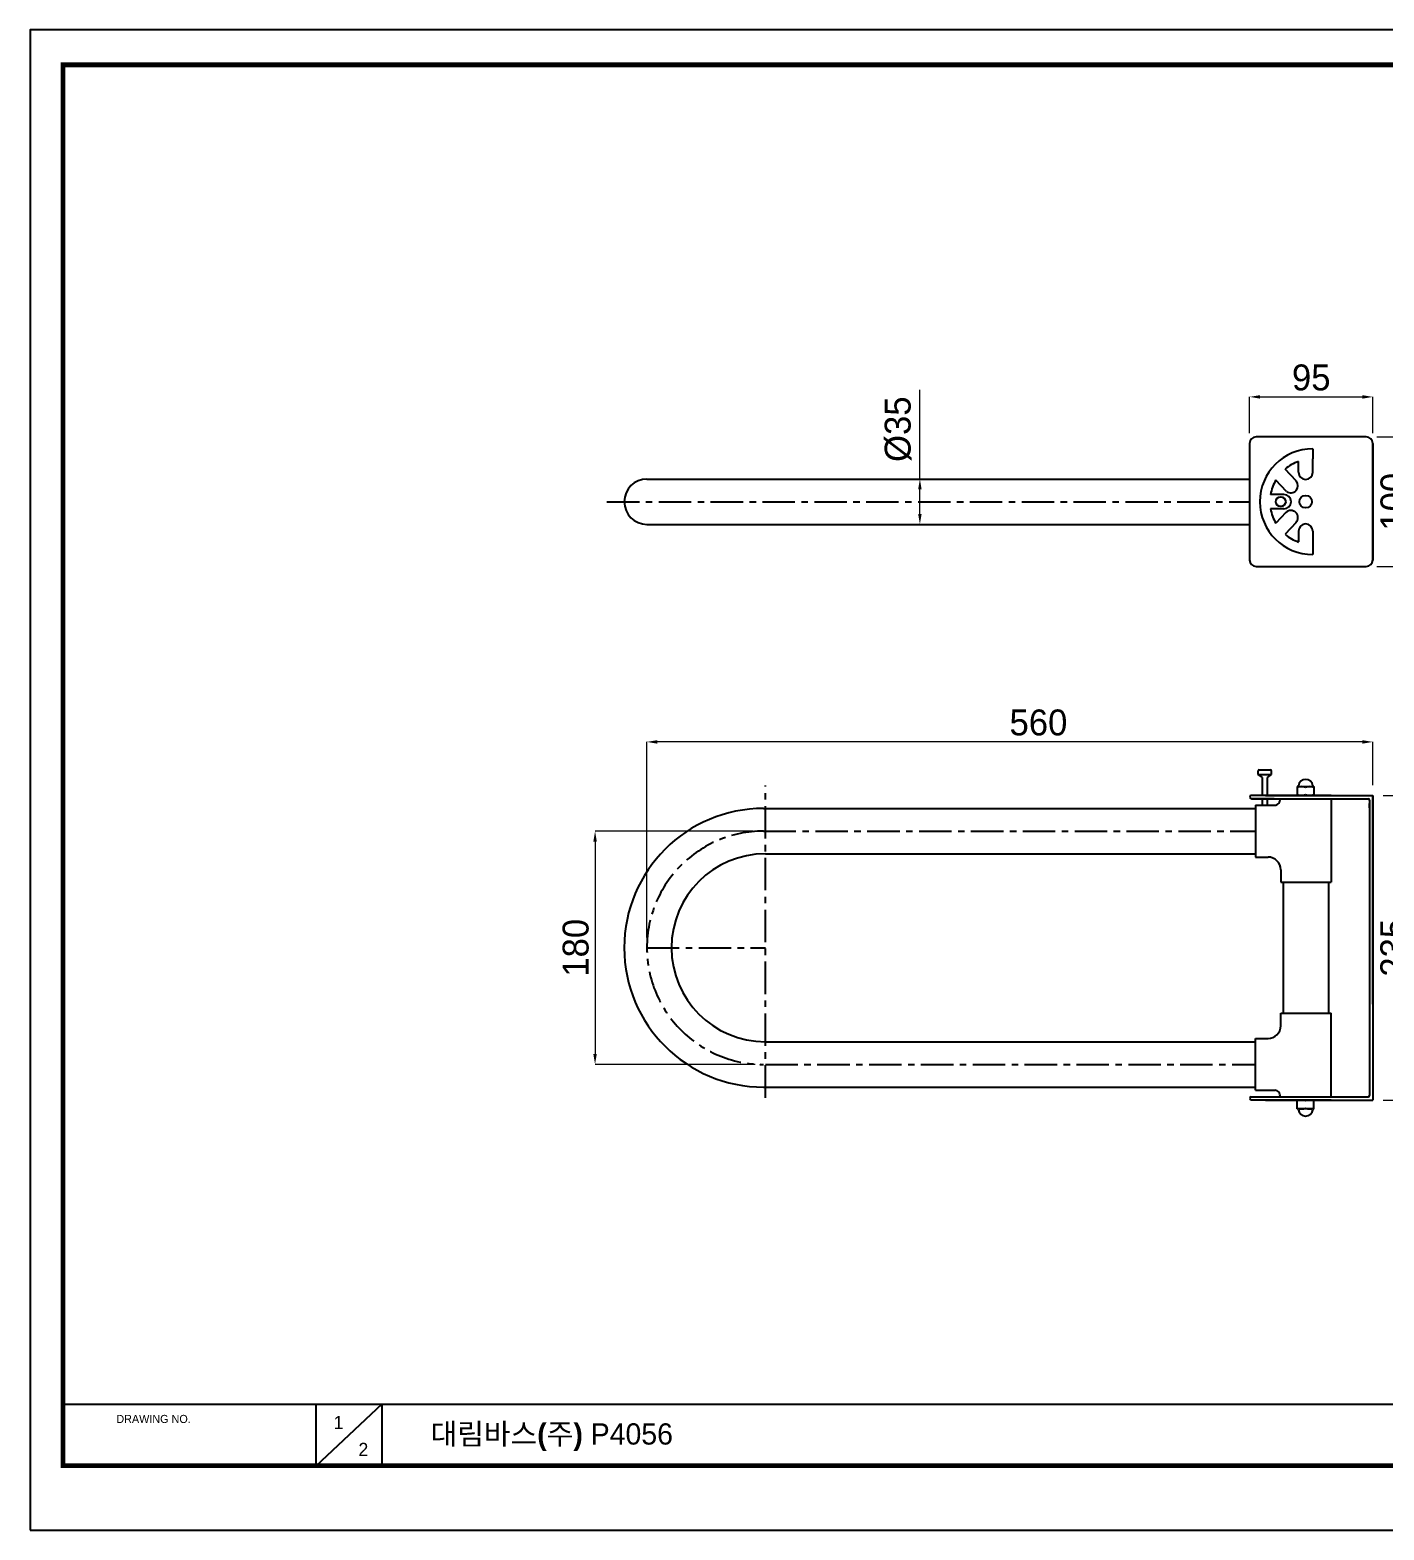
# Model space of a CAD drawing. Extents: x 0 to 790, y 0 to 579.
# Drawn here: x 0 to 522, y 0 to 579 of the extents above; entities that cross this region are included whole.
import ezdxf

# ---------------------------------------------------------------- set-up
doc = ezdxf.new("R2010")
doc.units = 0
doc.header["$LTSCALE"] = 10
doc.header["$MEASUREMENT"] = 0
doc.header["$PDMODE"] = 3
doc.header["$PDSIZE"] = -10
doc.linetypes.add('CENTER', pattern=[2, 1.25, -0.25, 0.25, -0.25])
doc.layers.get('0').update_dxf_attribs({"linetype": 'CONTINUOUS'})
doc.layers.get('DEFPOINTS').update_dxf_attribs({"linetype": 'CONTINUOUS'})
doc.styles.add('Daelim Dimension', font='')
doc.styles.get('Daelim Dimension').set_extended_font_data('나눔고딕')
doc.dimstyles.new('DEFAULT', dxfattribs={"dimscale": 2, "dimtxt": 2, "dimasz": 2, "dimexe": 0, "dimexo": 2, "dimgap": 1, "dimtad": 1, "dimdec": 0, "dimzin": 9, "dimdsep": 46, "dimtxsty": 'Daelim Dimension', "dimcen": 0.5, "dimclrd": 5, "dimclre": 5, "dimclrt": 256, "dimadec": 1, "dimazin": 0, "dimtfac": 1, "dimtdec": 0, "dimtix": 1, "dimtmove": 0, "dimatfit": 3, "dimfxl": 1, "dimtolj": 1, "dimtzin": 1, "dimlwd": 9, "dimlwe": 9, "dimarcsym": 0})

# ---------------------------------------------------------------- blocks, each defined once
blk = doc.blocks.new('*D3')
at = {"color": 5, "lineweight": 9, "transparency": 16777216}
for p, q in [((343.26, 405.51), (343.26, 439.97)), ((350.21, 405.51), (343.26, 405.51)), ((343.26, 392.01), (343.26, 401.51)), ((350.21, 388.01), (343.26, 388.01))]:
    blk.add_line(p, q, dxfattribs=at)
at = {"color": 5, "transparency": 16777216}
for points in [[(342.59, 401.51), (343.93, 401.51), (343.26, 405.51)], [(342.59, 392.01), (343.93, 392.01), (343.26, 388.01)]]:
    blk.add_solid(points, dxfattribs=at)
at = {"layer": 'DEFPOINTS', "color": 0, "transparency": 16777216}
for p in [(354.21, 405.51), (343.26, 388.01), (354.21, 388.01)]:
    blk.add_point(p, dxfattribs=at)
at = {"color": 7, "transparency": 16777216, "insert": (334.87, 424.74), "char_height": 10, "attachment_point": 5, "rotation": 90, "style": 'Daelim Dimension'}
blk.add_mtext('\\A1;%%C35', dxfattribs=at)
blk = doc.blocks.new('*D4')
at = {"color": 5, "lineweight": 9, "transparency": 16777216}
for p, q in [((470.46, 423.26), (470.46, 437.19)), ((474.46, 437.19), (513.96, 437.19)), ((517.96, 423.26), (517.96, 437.19))]:
    blk.add_line(p, q, dxfattribs=at)
at = {"color": 5, "transparency": 16777216}
for points in [[(474.46, 437.86), (474.46, 436.53), (470.46, 437.19)], [(513.96, 437.86), (513.96, 436.53), (517.96, 437.19)]]:
    blk.add_solid(points, dxfattribs=at)
at = {"layer": 'DEFPOINTS', "color": 0, "transparency": 16777216}
for p in [(517.96, 437.19), (470.46, 419.26), (517.96, 419.26)]:
    blk.add_point(p, dxfattribs=at)
at = {"color": 7, "transparency": 16777216, "insert": (494.21, 444.64), "char_height": 10, "attachment_point": 5, "style": 'Daelim Dimension'}
blk.add_mtext('\\A1;95', dxfattribs=at)
blk = doc.blocks.new('*D5')
at = {"color": 5, "lineweight": 9, "transparency": 16777216}
for p, q in [((519.46, 421.76), (533.39, 421.76)), ((533.39, 417.76), (533.39, 375.76)), ((519.46, 371.76), (533.39, 371.76))]:
    blk.add_line(p, q, dxfattribs=at)
at = {"color": 5, "transparency": 16777216}
for points in [[(532.73, 417.76), (534.06, 417.76), (533.39, 421.76)], [(532.73, 375.76), (534.06, 375.76), (533.39, 371.76)]]:
    blk.add_solid(points, dxfattribs=at)
at = {"layer": 'DEFPOINTS', "color": 0, "transparency": 16777216}
for p in [(515.46, 421.76), (515.46, 371.76), (533.39, 371.76)]:
    blk.add_point(p, dxfattribs=at)
at = {"color": 7, "transparency": 16777216, "insert": (525.98, 396.76), "char_height": 10, "attachment_point": 5, "rotation": 90, "style": 'Daelim Dimension'}
blk.add_mtext('\\A1;100', dxfattribs=at)
blk = doc.blocks.new('*D1')
at = {"color": 5, "lineweight": 9, "transparency": 16777216}
for p, q in [((521.96, 283.4), (533.39, 283.4)), ((533.39, 279.4), (533.39, 169.9)), ((521.96, 165.9), (533.39, 165.9))]:
    blk.add_line(p, q, dxfattribs=at)
at = {"color": 5, "transparency": 16777216}
for points in [[(532.73, 279.4), (534.06, 279.4), (533.39, 283.4)], [(532.73, 169.9), (534.06, 169.9), (533.39, 165.9)]]:
    blk.add_solid(points, dxfattribs=at)
at = {"layer": 'DEFPOINTS', "color": 0, "transparency": 16777216}
for p in [(517.96, 283.4), (517.96, 165.9), (533.39, 165.9)]:
    blk.add_point(p, dxfattribs=at)
at = {"color": 7, "transparency": 16777216, "insert": (525.94, 224.65), "char_height": 10, "attachment_point": 5, "rotation": 90, "style": 'Daelim Dimension'}
blk.add_mtext('\\A1;235', dxfattribs=at)
blk = doc.blocks.new('*D0')
at = {"color": 5, "lineweight": 9, "transparency": 16777216}
for p, q in [((278.96, 269.65), (217.96, 269.65)), ((217.96, 265.65), (217.96, 183.66)), ((279.67, 179.66), (217.96, 179.66))]:
    blk.add_line(p, q, dxfattribs=at)
at = {"color": 5, "transparency": 16777216}
for points in [[(217.3, 265.65), (218.63, 265.65), (217.96, 269.65)], [(217.3, 183.66), (218.63, 183.66), (217.96, 179.66)]]:
    blk.add_solid(points, dxfattribs=at)
at = {"layer": 'DEFPOINTS', "color": 0, "transparency": 16777216}
for p in [(282.96, 269.65), (217.96, 179.66), (283.67, 179.66)]:
    blk.add_point(p, dxfattribs=at)
at = {"color": 7, "transparency": 16777216, "insert": (210.52, 224.65), "char_height": 10, "attachment_point": 5, "rotation": 90, "style": 'Daelim Dimension'}
blk.add_mtext('\\A1;180', dxfattribs=at)
blk = doc.blocks.new('*D2')
at = {"color": 5, "lineweight": 9, "transparency": 16777216}
for p, q in [((237.96, 228.65), (237.96, 304.08)), ((513.96, 304.08), (241.96, 304.08)), ((517.96, 287.4), (517.96, 304.08))]:
    blk.add_line(p, q, dxfattribs=at)
at = {"color": 5, "transparency": 16777216}
for points in [[(241.96, 304.74), (241.96, 303.41), (237.96, 304.08)], [(513.96, 304.74), (513.96, 303.41), (517.96, 304.08)]]:
    blk.add_solid(points, dxfattribs=at)
at = {"layer": 'DEFPOINTS', "color": 0, "transparency": 16777216}
for p in [(237.96, 304.08), (517.96, 283.4), (237.96, 224.65)]:
    blk.add_point(p, dxfattribs=at)
at = {"color": 7, "transparency": 16777216, "insert": (388.98, 311.52), "char_height": 10, "attachment_point": 5, "style": 'Daelim Dimension'}
blk.add_mtext('\\A1;560', dxfattribs=at)

msp = doc.modelspace()

# ---------------------------------------------------------------- linework, layer by layer
at = {"linetype": 'ByBlock'}
for p, q in [((470.46, 419.26), (470.46, 374.26)), ((515.46, 421.76), (472.96, 421.76)), ((494.8, 417.18), (494.8, 413.26)), ((517.96, 374.26), (517.96, 419.26)), ((517.96, 419.26), (517.96, 374.26)), ((517.96, 374.26), (517.96, 419.26)), ((489.3, 408.12), (489.3, 412.32)), ((494.8, 408.12), (494.8, 413.26)), ((237.96, 405.51), (470.46, 405.51)), ((488.35, 404.77), (484.11, 409.33)), ((483.67, 399.51), (478.53, 399.51)), ((484.66, 400.72), (480.57, 405.12)), ((483.67, 394.01), (478.53, 394.01)), ((237.96, 388.01), (470.46, 388.01)), ((484.47, 392.65), (480.55, 388.43)), ((488.35, 388.76), (484.11, 384.19)), ((489.3, 385.41), (489.3, 381.21)), ((494.8, 385.41), (494.8, 380.26)), ((494.8, 380.26), (494.8, 376.35)), ((472.96, 371.76), (515.46, 371.76)), ((473.8, 291.54), (473.8, 292.96)), ((475.46, 290.33), (473.8, 291.54)), ((473.8, 291.54), (478.86, 291.54)), ((474.16, 293.33), (478.49, 293.33)), ((475.46, 283.4), (475.46, 290.33)), ((477.4, 290.33), (478.86, 291.54)), ((477.4, 283.4), (477.4, 290.33)), ((478.86, 291.54), (478.86, 292.96)), ((488.93, 286.81), (488.84, 286.81)), ((488.84, 286.81), (488.84, 283.4)), ((488.93, 286.81), (495.16, 286.81)), ((495.16, 286.81), (495.25, 286.81)), ((495.25, 286.81), (495.25, 283.4)), ((282.97, 278.4), (472.69, 278.4)), ((501.93, 283.4), (471.09, 283.4)), ((479.85, 282.15), (471.09, 282.15)), ((471.19, 282.15), (516.21, 282.15)), ((472.69, 279.65), (480.17, 279.65)), ((472.69, 279.65), (472.69, 259.65)), ((475.47, 279.65), (475.47, 282.15)), ((476.53, 283.4), (517.96, 283.4)), ((477.4, 279.65), (477.4, 282.15)), ((482.16, 282.15), (501.93, 282.15)), ((501.93, 282.15), (501.93, 249.91)), ((516.71, 281.65), (516.71, 167.65)), ((516.71, 278.6), (516.71, 280.36)), ((517.96, 202.85), (517.96, 283.4)), ((517.96, 283.4), (517.96, 165.9)), ((517.96, 283.4), (517.96, 165.9)), ((517.96, 283.4), (517.96, 224.65)), ((283.67, 260.9), (472.69, 260.9)), ((472.69, 259.65), (477.56, 259.65)), ((482.44, 254.78), (482.44, 249.91)), ((482.44, 249.91), (501.93, 249.91)), ((483.43, 249.91), (483.43, 199.42)), ((500.93, 249.91), (500.93, 199.42)), ((482.44, 199.42), (501.93, 199.42)), ((482.44, 194.55), (482.44, 199.42)), ((501.93, 167.18), (501.93, 199.42)), ((283.67, 188.41), (472.69, 188.41)), ((472.69, 189.67), (477.56, 189.67)), ((472.69, 169.67), (472.69, 189.67)), ((282.97, 170.88), (472.69, 170.88)), ((472.69, 169.67), (480.17, 169.67)), ((471.09, 167.15), (516.21, 167.15)), ((501.93, 165.9), (471.09, 165.9)), ((476.53, 165.9), (517.96, 165.9)), ((488.84, 162.48), (488.84, 165.9)), ((488.93, 162.48), (488.84, 162.48)), ((495.16, 162.48), (488.93, 162.48)), ((495.16, 162.48), (495.25, 162.48)), ((495.25, 162.48), (495.25, 165.9))]:
    msp.add_line(p, q, dxfattribs=at)
at = {"color": 1, "linetype": 'CENTER'}
for p, q in [((222.54, 396.76), (470.46, 396.76)), ((283.67, 166.81), (283.67, 287.27)), ((282.96, 269.65), (472.69, 269.65)), ((237.96, 224.65), (283.67, 224.65)), ((283.67, 179.66), (472.69, 179.66))]:
    msp.add_line(p, q, dxfattribs=at)
at = {"color": 5}
msp.add_line((12.7, 48.49), (648.72, 48.49), dxfattribs=at)
at = {"color": 5, "ltscale": 40}
for p, q in [((110.19, 48.49), (110.19, 24.69)), ((110.19, 48.49), (110.19, 24.69)), ((135.67, 48.49), (110.19, 24.69)), ((135.67, 48.49), (110.19, 24.69)), ((135.67, 48.49), (135.67, 24.69)), ((135.67, 48.49), (135.67, 24.69))]:
    msp.add_line(p, q, dxfattribs=at)
at = {"ltscale": 0.5}
msp.add_lwpolyline([(0, 0), (789.88, 0), (789.88, 578.76), (0, 578.76)], close=True, dxfattribs=at)
at = {"color": 5, "linetype": 'ByBlock', "lineweight": 200, "const_width": 1.82}
msp.add_lwpolyline([(12.7, 24.78), (777.1, 24.78), (777.1, 565.32), (12.7, 565.32)], close=True, dxfattribs=at)
at = {"linetype": 'ByBlock'}
for centre, radius in [((482.45, 396.76), 1.9), ((492.05, 396.76), 2.41)]:
    msp.add_circle(centre, radius, dxfattribs=at)
for centre, radius, start, end in [((472.96, 419.26), 2.5, 90, 180), ((494.8, 396.76), 20.41, 90, 270), ((515.46, 419.26), 2.5, 0, 90), ((494.8, 396.76), 16.5, 109.47122, 130.37096), ((237.96, 396.76), 8.75, 90, 180), ((492.05, 408.12), 2.75, 180, 0), ((494.8, 396.76), 16.5, 149.57815, 170.40593), ((483.67, 396.76), 2.75, 270, 90), ((486.34, 402.9), 2.75, 232.23068, 42.92914), ((237.96, 396.76), 8.75, 180, 270), ((494.8, 396.76), 16.5, 189.59407, 210.319), ((486.34, 390.63), 2.75, 317.07086, 132.75722), ((492.05, 385.41), 2.75, 0, 180), ((494.8, 396.76), 16.5, 229.62904, 250.52878), ((472.96, 374.26), 2.5, 180, 270), ((515.46, 374.26), 2.5, 270, 0), ((474.16, 292.96), 0.366, 90, 180), ((478.49, 292.96), 0.366, 0, 90), ((492.05, 286.81), 2.8, 6.24013, 173.75987), ((490.44, 282.87), 3.94, 65.97704, 114.02296), ((490.44, 287.33), 3.94, 245.97704, 294.02296), ((488.93, 287.15), 0.341, 270, 353.75987), ((493.65, 282.87), 3.94, 65.97704, 114.02296), ((493.65, 287.33), 3.94, 245.97704, 294.02296), ((495.16, 287.15), 0.341, 186.24013, 270), ((282.97, 224.64), 53.76, 90, 270), ((471.09, 282.77), 0.625, 90, 180), ((471.09, 282.77), 0.625, 180, 270), ((480.05, 281.79), 2.14, 273.28034, 9.53022), ((516.21, 281.65), 0.5, 0, 90), ((283.67, 224.65), 36.24, 90, 270), ((477.56, 254.78), 4.87, 0, 90), ((477.56, 194.55), 4.87, 270, 0), ((480.05, 167.54), 2.14, 350.46978, 86.71966), ((471.09, 166.52), 0.625, 90, 180), ((471.09, 166.52), 0.625, 180, 270), ((490.44, 161.96), 3.94, 65.97704, 114.02296), ((490.44, 166.42), 3.94, 245.97704, 294.02296), ((488.93, 162.14), 0.341, 6.24013, 90), ((492.05, 162.48), 2.8, 186.24013, 353.75987), ((493.65, 161.96), 3.94, 65.97704, 114.02296), ((493.65, 166.42), 3.94, 245.97704, 294.02296), ((495.16, 162.14), 0.341, 90, 173.75987), ((516.21, 167.65), 0.5, 270, 0)]:
    msp.add_arc(centre, radius, start, end, dxfattribs=at)
at = {"color": 1, "linetype": 'CENTER'}
msp.add_arc((282.96, 224.65), 45, 90, 270, dxfattribs=at)

# ---------------------------------------------------------------- texts
at = {"color": 5, "ltscale": 40, "style": 'Daelim Dimension'}
msp.add_text('DRAWING NO.', height=3.1171, dxfattribs=at).set_placement((33.3, 41.29))
at = {"char_height": 5.1, "width": 7.119, "attachment_point": 1, "style": 'Daelim Dimension'}
for s, insert in [('1', (117.12, 44.03)), ('2', (126.69, 33.63))]:
    msp.add_mtext(s, dxfattribs=dict(at, insert=insert))
at = {"color": 2, "insert": (154.51, 41.16), "char_height": 8.198, "width": 362.8925, "attachment_point": 1, "style": 'Daelim Dimension'}
msp.add_mtext('{\\fPretendard Variable SemiBold|b0|i0|c129|p2;대림바스(주)} P4056', dxfattribs=at)

# ---------------------------------------------------------------- dimensions: what is measured, and where the dimension line sits
for base, p1, p2, text, picture, middle in [((517.96, 437.19), (470.46, 419.26), (517.96, 419.26), '95', '*D4', (494.21, 437.19)), ((237.96, 304.08), (517.96, 283.4), (237.96, 224.65), '560', '*D2', (388.98, 304.08))]:
    dim = msp.add_linear_dim(base=base, p1=p1, p2=p2, text=text, dimstyle='DEFAULT', override={"dimtxt": 5, "dimclrd": 5, "dimclre": 5, "dimclrt": 7})
    dim.commit()
    dim.dimension.update_dxf_attribs({"geometry": picture, "text_midpoint": middle, "dimtype": 128})
for base, p1, p2, text, picture, middle in [((343.26, 388.01), (354.21, 405.51), (354.21, 388.01), '%%C35', '*D3', (343.26, 424.74)), ((533.39, 371.76), (515.46, 421.76), (515.46, 371.76), '100', '*D5', (533.39, 396.76)), ((533.39, 165.9), (517.96, 283.4), (517.96, 165.9), '235', '*D1', (533.39, 224.65)), ((217.96, 179.66), (282.96, 269.65), (283.67, 179.66), '180', '*D0', (217.96, 224.65))]:
    dim = msp.add_linear_dim(base=base, p1=p1, p2=p2, angle=90, text=text, dimstyle='DEFAULT', override={"dimtxt": 5, "dimclrd": 5, "dimclre": 5, "dimclrt": 7})
    dim.commit()
    dim.dimension.update_dxf_attribs({"geometry": picture, "text_midpoint": middle, "dimtype": 128})

doc.saveas('drawing.dxf')
